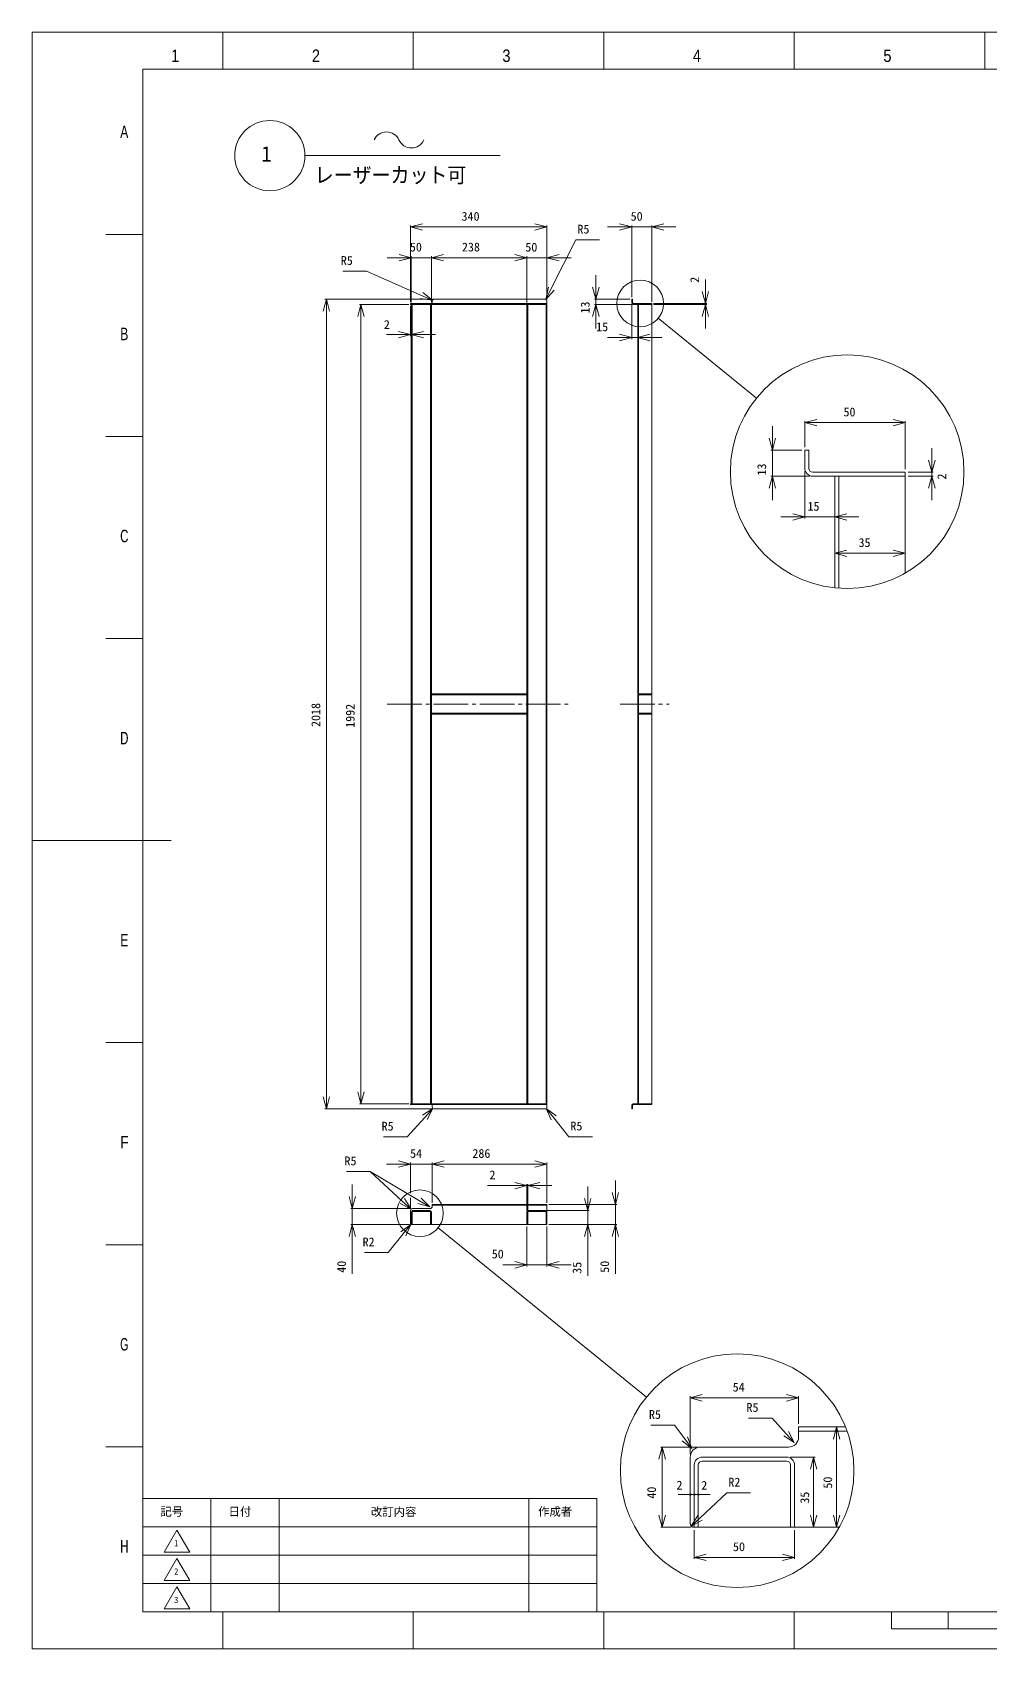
# Model space of a CAD drawing. Units: millimetres at full size, with parts at other scales. Extents: x -32787 to 32787, y -11878 to 14562.
# Drawn here: x -24260 to -21874, y -933 to 3094 of the extents above; entities that cross this region are included whole.
import ezdxf
from ezdxf.enums import TextEntityAlignment as Align

# ---------------------------------------------------------------- set-up
doc = ezdxf.new("R2010")
doc.units = ezdxf.units.MM
doc.header["$LTSCALE"] = 9.6
doc.linetypes.add('CHAIN2', pattern=[12, 9, -1, 1, -1])
for name, color, linetype, lineweight in [('0-2_0', 2, 'Continuous', 9), ('0-7_01_外形線', 134, 'Continuous', 9), ('0-8_04_中心線', 4, 'CHAIN2', 9), ('0-9_03_かくれ線', 5, 'Continuous', 9), ('0-B_02_細線', 6, 'Continuous', 9), ('0-E_08_DIM', 3, 'Continuous', 9), ('0-F_Defpoints', 134, 'Continuous', 9), ('1-0_99_図枠', 134, 'Continuous', 9), ('1-2_07_寸法線', 3, 'Continuous', 9)]:
    doc.layers.add(name, color=color, linetype=linetype, lineweight=lineweight)
doc.layers.add('1-1_06_文字', color=3, linetype='Continuous')
doc.styles.add('ＭＳ ゴシック', font='')
doc.styles.add('ＭＳ Ｐゴシック', font='')
doc.styles.get('ＭＳ ゴシック').set_extended_font_data('MS Gothic')
doc.styles.get('ＭＳ Ｐゴシック').set_extended_font_data('MS PGothic')

# ---------------------------------------------------------------- blocks, each defined once
blk = doc.blocks.new('p1ba05')
at = {"layer": '1-2_07_寸法線'}
for centre, start, end in [((-2.9536, 0.2855), 24.22764, 155.57578), ((0, 1.6207), 204.22764, 335.57578)]:
    blk.add_arc(centre, 1.6207, start, end, dxfattribs=at)
blk = doc.blocks.new('_Open30')
at = {"layer": '0-E_08_DIM'}
blk.add_line((0, 0), (-1, 0), dxfattribs=at)
blk.add_lwpolyline([(-1, 0.2679), (0, 0), (-1, -0.2679)], dxfattribs=at)
blk = doc.blocks.new('AM_BALLOON1')
at = {"layer": '1-2_07_寸法線'}
blk.add_circle((0, 0), 5, dxfattribs=at)
blk = doc.blocks.new('_DotSmall')
at = {"layer": '0-E_08_DIM'}
for start, end in [(0, 180), (180, 0)]:
    blk.add_arc((0, 0), 0.0625, start, end, dxfattribs=at)

msp = doc.modelspace()

# ---------------------------------------------------------------- linework, layer by layer
at = {"layer": '0-2_0', "color": 134}
for p, q in [((-22977.223, 171.29), (-23263.213, 171.29)), ((-22229.392, -391.092), (-22350.111, -391.092))]:
    msp.add_line(p, q, dxfattribs=at)
at = {"layer": '0-7_01_外形線'}
for p, q in [((-23317.223, 2418.473), (-23317.223, 2416.473)), ((-23263.213, 2424.473), (-23263.213, 2416.473)), ((-23258.213, 2429.473), (-22982.223, 2429.473)), ((-22977.223, 2424.473), (-22977.223, 2416.473)), ((-22762.109, 2418.473), (-22716.109, 2418.473)), ((-23265.223, 2416.473), (-23317.223, 2416.473)), ((-23315.223, 2416.473), (-23315.223, 424.473)), ((-23315.223, 2416.473), (-23265.223, 2416.473)), ((-23265.223, 2416.473), (-23265.223, 424.473)), ((-23265.223, 2416.473), (-22977.223, 2416.473)), ((-23027.223, 2416.473), (-23027.223, 424.473)), ((-23027.223, 2416.473), (-22977.223, 2416.473)), ((-22977.223, 2416.473), (-22977.223, 424.473)), ((-22314.691, 1998.211), (-22084.691, 1998.211)), ((-22084.691, 1746.557), (-22084.691, 1988.211)), ((-23265.223, 1445.473), (-23027.223, 1445.473)), ((-23265.223, 1395.473), (-23265.223, 1445.473)), ((-23027.223, 1395.473), (-23027.223, 1445.473)), ((-23265.223, 1395.473), (-23027.223, 1395.473)), ((-23317.223, 422.473), (-23317.223, 424.473)), ((-23265.223, 424.473), (-23317.223, 424.473)), ((-23315.223, 424.473), (-23265.223, 424.473)), ((-23265.223, 424.473), (-22977.223, 424.473)), ((-23263.213, 416.473), (-23263.213, 424.473)), ((-23258.213, 411.473), (-22982.223, 411.473)), ((-23027.223, 424.473), (-22977.223, 424.473)), ((-22977.223, 416.473), (-22977.223, 424.473)), ((-22762.109, 422.473), (-22716.109, 422.473)), ((-23312.223, 163.29), (-23268.213, 163.29)), ((-23317.223, 125.29), (-23317.223, 158.29)), ((-22595.152, -431.092), (-22375.111, -431.092)), ((-22620.142, -621.092), (-22620.142, -456.092)), ((-22248.683, -631.092), (-22610.152, -631.092))]:
    msp.add_line(p, q, dxfattribs=at)
for points in [[(-23263.213, 2418.473), (-23265.223, 2418.473), (-23317.223, 2418.473)], [(-22766.109, 2420.473), (-22766.109, 2429.473), (-22764.109, 2429.473), (-22764.109, 2420.473)], [(-22716.109, 2418.473), (-22716.109, 2416.473), (-22762.109, 2416.473)], [(-22334.691, 2008.211), (-22334.691, 2053.211), (-22324.691, 2053.211), (-22324.691, 2008.211)], [(-22084.691, 1998.211), (-22084.691, 1988.211), (-22314.691, 1988.211)], [(-22084.691, 1988.211), (-22259.691, 1988.211), (-22259.691, 1709.792)], [(-23263.213, 422.473), (-23265.223, 422.473), (-23317.223, 422.473)], [(-22766.109, 420.473), (-22766.109, 411.473), (-22764.109, 411.473), (-22764.109, 420.473)], [(-22716.109, 422.473), (-22716.109, 424.473), (-22762.109, 424.473)], [(-23263.213, 168.29), (-23263.213, 171.29), (-23263.213, 173.29), (-22977.223, 173.29), (-22977.223, 171.29), (-22977.223, 123.29), (-23315.223, 123.29)], [(-22350.111, -406.092), (-22350.111, -391.092), (-22350.111, -381.092), (-22233.208, -381.092)]]:
    msp.add_lwpolyline(points, dxfattribs=at)
msp.add_lwpolyline([(-22716.109, 2416.473), (-22751.109, 2416.473), (-22751.109, 424.473), (-22716.109, 424.473)], close=True, dxfattribs=at)
for centre, radius, start, end in [((-23258.213, 2424.473), 5, 90, 180), ((-22982.223, 2424.473), 5, 0, 90), ((-22762.109, 2420.473), 4, 180, 270), ((-22762.109, 2420.473), 2, 180, 270), ((-22314.691, 2008.211), 20, 180, 270), ((-22314.691, 2008.211), 10, 180, 270), ((-23258.213, 416.473), 5, 180, 270), ((-22982.223, 416.473), 5, 270, 0), ((-22762.109, 420.473), 4, 90, 180), ((-22762.109, 420.473), 2, 90, 180), ((-23312.223, 158.29), 5, 90, 180), ((-23268.213, 168.29), 5, 270, 0), ((-23315.223, 125.29), 2, 180, 270), ((-22595.142, -456.092), 25, 90, 180), ((-22375.111, -406.092), 25, 270, 0), ((-22610.142, -621.092), 10, 180, 270)]:
    msp.add_arc(centre, radius, start, end, dxfattribs=at)
at = {"layer": '0-8_04_中心線'}
for p, q in [((-23375.223, 1420.473), (-22917.223, 1420.473)), ((-22794.859, 1420.473), (-22672.359, 1420.473))]:
    msp.add_line(p, q, dxfattribs=at)
at = {"layer": '0-9_03_かくれ線'}
for p, q in [((-23263.213, 2418.473), (-22977.223, 2418.473)), ((-23313.223, 2416.473), (-23313.223, 424.473)), ((-23267.223, 2416.473), (-23267.223, 424.473)), ((-23025.223, 2416.473), (-23025.223, 424.473)), ((-22979.223, 2416.473), (-22979.223, 424.473)), ((-22749.109, 424.473), (-22749.109, 2416.473)), ((-22249.691, 1708.911), (-22249.691, 1988.211)), ((-23265.223, 1443.473), (-23027.223, 1443.473)), ((-22751.109, 1399.473), (-22751.109, 1441.473)), ((-22749.109, 1441.473), (-22749.109, 1399.473)), ((-23265.223, 1397.473), (-23027.223, 1397.473)), ((-22716.109, 1395.473), (-22747.109, 1395.473)), ((-23263.213, 422.473), (-22977.223, 422.473)), ((-23315.213, 123.29), (-23315.213, 154.29)), ((-23311.213, 158.29), (-23269.213, 158.29)), ((-23269.213, 156.29), (-23311.213, 156.29)), ((-23027.223, 123.29), (-23027.223, 154.29)), ((-23023.223, 158.29), (-22981.223, 158.29)), ((-22981.223, 156.29), (-23023.223, 156.29)), ((-22610.101, -631.092), (-22610.101, -476.092)), ((-22590.101, -456.092), (-22380.101, -456.092)), ((-22380.101, -466.092), (-22590.101, -466.092))]:
    msp.add_line(p, q, dxfattribs=at)
for points in [[(-22747.109, 1445.473), (-22716.109, 1445.473), (-22716.109, 1443.473), (-22747.109, 1443.473)], [(-22747.109, 1397.473), (-22716.109, 1397.473), (-22716.109, 1395.473)], [(-23313.213, 154.29), (-23313.213, 123.29), (-23315.213, 123.29)], [(-23265.213, 154.29), (-23265.213, 123.29), (-23267.213, 123.29), (-23267.213, 154.29)], [(-23025.223, 154.29), (-23025.223, 123.29), (-23027.223, 123.29)], [(-22977.223, 154.29), (-22977.223, 123.29), (-22979.223, 123.29), (-22979.223, 154.29)], [(-22600.101, -476.092), (-22600.101, -631.092), (-22610.101, -631.092)], [(-22360.101, -476.092), (-22360.101, -631.092), (-22370.101, -631.092), (-22370.101, -476.092)]]:
    msp.add_lwpolyline(points, dxfattribs=at)
for centre, radius, start, end in [((-22747.109, 1441.473), 4, 90, 180), ((-22747.109, 1441.473), 2, 90, 180), ((-22747.109, 1399.473), 4, 180, 270), ((-22747.109, 1399.473), 2, 180, 270), ((-23311.213, 154.29), 4, 90, 180), ((-23311.213, 154.29), 2, 90, 180), ((-23269.213, 154.29), 4, 0, 90), ((-23269.213, 154.29), 2, 0, 90), ((-23023.223, 154.29), 4, 90, 180), ((-23023.223, 154.29), 2, 90, 180), ((-22981.223, 154.29), 4, 0, 90), ((-22981.223, 154.29), 2, 0, 90), ((-22590.101, -476.092), 20, 90, 180), ((-22590.101, -476.092), 10, 90, 180), ((-22380.101, -476.092), 20, 0, 90), ((-22380.101, -476.092), 10, 0, 90)]:
    msp.add_arc(centre, radius, start, end, dxfattribs=at)
at = {"layer": '0-B_02_細線', "color": 2}
for p, q in [((-22699.83, 2381.958), (-22454.992, 2182.893)), ((-23248.622, 114.862), (-22729.249, -306.468))]:
    msp.add_line(p, q, dxfattribs=at)
for centre, radius in [((-22745, 2418.684), 58.216), ((-22229.142, 1999.265), 291.08), ((-23293.832, 151.538), 58.216), ((-22503.198, -489.848), 291.08)]:
    msp.add_circle(centre, radius, dxfattribs=at)
at = {"layer": '0-E_08_DIM'}
for p, q in [((-23317.223, 2422.973), (-23317.223, 2612.951)), ((-23007.223, 2609.201), (-23287.223, 2609.201)), ((-22977.223, 2428.973), (-22977.223, 2612.951)), ((-22796.109, 2609.201), (-22826.109, 2609.201)), ((-22766.109, 2433.973), (-22766.109, 2612.951)), ((-22716.109, 2609.201), (-22766.109, 2609.201)), ((-22716.109, 2422.973), (-22716.109, 2612.951)), ((-22686.109, 2609.201), (-22656.109, 2609.201)), ((-23345.223, 2532.657), (-23375.223, 2532.657)), ((-23315.223, 2420.973), (-23315.223, 2536.407)), ((-23265.223, 2532.657), (-23315.223, 2532.657)), ((-23265.223, 2420.973), (-23265.223, 2536.407)), ((-23265.223, 2420.973), (-23265.223, 2536.407)), ((-23057.223, 2532.657), (-23235.223, 2532.657)), ((-23235.223, 2532.657), (-23205.223, 2532.657)), ((-23057.223, 2532.657), (-23087.223, 2532.657)), ((-23027.223, 2420.973), (-23027.223, 2536.407)), ((-23027.223, 2420.973), (-23027.223, 2536.407)), ((-22977.223, 2532.657), (-23027.223, 2532.657)), ((-22977.223, 2428.973), (-22977.223, 2536.407)), ((-22947.223, 2532.657), (-22917.223, 2532.657)), ((-22855.397, 2459.473), (-22855.397, 2489.473)), ((-22582.464, 2448.473), (-22582.464, 2478.473)), ((-23262.713, 2429.473), (-23530.526, 2429.473)), ((-22770.609, 2429.473), (-22859.147, 2429.473)), ((-22855.397, 2429.473), (-22855.397, 2416.473)), ((-22711.609, 2418.473), (-22578.714, 2418.473)), ((-22582.464, 2418.473), (-22582.464, 2416.473)), ((-23526.776, 2399.473), (-23526.776, 441.473)), ((-23321.723, 2416.473), (-23444.654, 2416.473)), ((-23440.904, 2386.473), (-23440.904, 454.473)), ((-23317.223, 2411.973), (-23317.223, 2337.267)), ((-23315.223, 2411.973), (-23315.223, 2337.267)), ((-22766.609, 2416.473), (-22859.147, 2416.473)), ((-22855.397, 2386.473), (-22855.397, 2356.473)), ((-22766.109, 2415.973), (-22766.109, 2330.045)), ((-22751.109, 2411.973), (-22751.109, 2330.045)), ((-22711.609, 2416.473), (-22578.714, 2416.473)), ((-22582.464, 2386.473), (-22582.464, 2356.473)), ((-23347.223, 2341.017), (-23377.223, 2341.017)), ((-23315.223, 2341.017), (-23317.223, 2341.017)), ((-23285.223, 2341.017), (-23255.223, 2341.017)), ((-22796.109, 2333.795), (-22826.109, 2333.795)), ((-22766.109, 2333.795), (-22751.109, 2333.795)), ((-22721.109, 2333.795), (-22691.109, 2333.795)), ((-22415.478, 2083.211), (-22415.478, 2113.211)), ((-22334.691, 2060.711), (-22334.691, 2125.468)), ((-22114.691, 2121.718), (-22304.691, 2121.718)), ((-22084.691, 2005.711), (-22084.691, 2125.468)), ((-22018.249, 2028.211), (-22018.249, 2058.211)), ((-22342.191, 2053.211), (-22419.228, 2053.211)), ((-22415.478, 2053.211), (-22415.478, 1988.209)), ((-22322.191, 1988.209), (-22419.228, 1988.209)), ((-22334.691, 2000.711), (-22334.691, 1882.814)), ((-22259.691, 1980.711), (-22259.691, 1882.814)), ((-22077.191, 1998.211), (-22014.499, 1998.211)), ((-22077.191, 1988.211), (-22014.499, 1988.211)), ((-22018.249, 1998.211), (-22018.249, 1988.211)), ((-22415.478, 1958.209), (-22415.478, 1928.209)), ((-22018.249, 1958.211), (-22018.249, 1928.211)), ((-22364.691, 1886.564), (-22394.691, 1886.564)), ((-22334.691, 1886.564), (-22259.691, 1886.564)), ((-22229.691, 1886.564), (-22199.691, 1886.564)), ((-22259.691, 1795.839), (-22259.691, 1799.917)), ((-22114.691, 1796.167), (-22229.691, 1796.167)), ((-22084.691, 1803.667), (-22084.691, 1799.917)), ((-23262.713, 411.473), (-23530.526, 411.473)), ((-23321.723, 424.473), (-23444.654, 424.473)), ((-23347.223, 274.028), (-23377.223, 274.028)), ((-23317.223, 201.497), (-23317.223, 277.778)), ((-23263.213, 274.028), (-23317.223, 274.028)), ((-23263.213, 177.79), (-23263.213, 277.778)), ((-23263.213, 177.79), (-23263.213, 277.778)), ((-23007.223, 274.028), (-23233.213, 274.028)), ((-23233.213, 274.028), (-23203.213, 274.028)), ((-22977.223, 177.79), (-22977.223, 277.778)), ((-23462.467, 193.29), (-23462.467, 223.29)), ((-23057.223, 220.487), (-23125.223, 220.487)), ((-23027.223, 158.79), (-23027.223, 224.237)), ((-23025.223, 220.487), (-23027.223, 220.487)), ((-23025.223, 158.79), (-23025.223, 224.237)), ((-22995.223, 220.487), (-22965.223, 220.487)), ((-22875.783, 188.29), (-22875.783, 218.29)), ((-22806.788, 203.29), (-22806.788, 233.29)), ((-23316.723, 163.29), (-23466.217, 163.29)), ((-23462.467, 163.29), (-23462.467, 123.29)), ((-23317.223, 162.79), (-23317.223, 190.247)), ((-22972.723, 173.29), (-22803.038, 173.29)), ((-22806.788, 173.29), (-22806.788, 123.29)), ((-23319.713, 123.29), (-23466.217, 123.29)), ((-22976.723, 158.29), (-22872.033, 158.29)), ((-22972.723, 123.29), (-22803.038, 123.29)), ((-22972.723, 123.29), (-22872.033, 123.29)), ((-22875.783, 158.29), (-22875.783, 123.29)), ((-23462.467, 93.29), (-23462.467, 0.29)), ((-23027.223, 118.79), (-23027.223, 19.154)), ((-22977.223, 118.79), (-22977.223, 19.154)), ((-22875.783, 93.29), (-22875.783, -4.71)), ((-22806.788, 93.29), (-22806.788, 0.29)), ((-23057.223, 22.904), (-23087.223, 22.904)), ((-22977.223, 22.904), (-23027.223, 22.904)), ((-22947.223, 22.904), (-22917.223, 22.904)), ((-22620.152, -448.592), (-22620.152, -304.639)), ((-22380.101, -308.389), (-22590.152, -308.389)), ((-22350.101, -373.592), (-22350.101, -304.639)), ((-22284.149, -381.092), (-22251.759, -381.092)), ((-22602.652, -431.092), (-22693.764, -431.092)), ((-22255.509, -411.092), (-22255.509, -601.092)), ((-22690.014, -461.092), (-22690.014, -601.092)), ((-22371.101, -456.092), (-22309.068, -456.092)), ((-22312.818, -486.092), (-22312.818, -601.092)), ((-22620.152, -549.49), (-22650.152, -549.49)), ((-22610.101, -549.49), (-22640.101, -549.49)), ((-22610.101, -549.49), (-22620.152, -549.49)), ((-22620.152, -556.99), (-22620.152, -553.24)), ((-22610.101, -541.99), (-22610.101, -545.74)), ((-22610.101, -541.99), (-22610.101, -545.74)), ((-22610.101, -549.49), (-22580.101, -549.49)), ((-22600.101, -549.49), (-22610.101, -549.49)), ((-22600.101, -549.49), (-22570.101, -549.49)), ((-22600.101, -556.99), (-22600.101, -553.24)), ((-22617.652, -631.092), (-22693.764, -631.092)), ((-22610.111, -638.592), (-22610.111, -709.685)), ((-22360.101, -638.592), (-22360.101, -709.685)), ((-22351.101, -631.092), (-22309.068, -631.092)), ((-22305.318, -631.092), (-22251.759, -631.092)), ((-22390.101, -705.935), (-22580.111, -705.935))]:
    msp.add_line(p, q, dxfattribs=at)
for points in [[(-22846.34, 2577.284), (-22905.34, 2577.284), (-22966.492, 2455.739)], [(-23485.949, 2499.088), (-23426.949, 2499.088), (-23290.223, 2438.628)], [(-23384.188, 341.857), (-23325.188, 341.857), (-23281.592, 390.427)], [(-22863.789, 342.361), (-22922.789, 342.361), (-22960.326, 389.168)], [(-23476.803, 255.435), (-23417.803, 255.435), (-23337.979, 181.988)], [(-23476.803, 255.435), (-23417.803, 255.435), (-23294.792, 182.588)], [(-23431.713, 53.464), (-23372.713, 53.464), (-23335.219, 100.307)], [(-22475.022, -359), (-22416.022, -359), (-22380.912, -397.814)], [(-22718.033, -376.486), (-22659.033, -376.486), (-22633.752, -410.364)], [(-22470.142, -545.081), (-22529.142, -545.081), (-22595.583, -607.494)]]:
    msp.add_lwpolyline(points, dxfattribs=at)
at = {"layer": '0-F_Defpoints'}
msp.add_lwpolyline([(-24259.723, -933.493), (-18563.263, -933.493), (-18563.263, 3094.307), (-24259.723, 3094.307)], close=True, dxfattribs=at)
at = {"layer": '1-0_99_図枠'}
for p, q in [((-23785.018, 3002.378), (-23785.018, 3094.307)), ((-23310.313, 3002.378), (-23310.313, 3094.307)), ((-22835.608, 3002.378), (-22835.608, 3094.307)), ((-22360.903, 3002.378), (-22360.903, 3094.307)), ((-21886.198, 3002.378), (-21886.198, 3094.307)), ((-23984.22, 2590.781), (-24076.149, 2590.781)), ((-23984.22, 2087.254), (-24076.149, 2087.254)), ((-23984.22, 1583.728), (-24076.149, 1583.728)), ((-24259.723, 1080.201), (-23913.506, 1080.201)), ((-23984.22, 576.675), (-24076.149, 576.675)), ((-23984.22, 73.149), (-24076.149, 73.149)), ((-23984.22, -430.378), (-24076.149, -430.378)), ((-23814.506, -841.976), (-23814.506, -559.118)), ((-23644.792, -841.976), (-23644.792, -559.118)), ((-23022.506, -841.976), (-23022.506, -559.118)), ((-23984.22, -629.833), (-22852.792, -629.833)), ((-23984.22, -700.547), (-22852.792, -700.547)), ((-23984.22, -771.261), (-22852.792, -771.261)), ((-23785.018, -933.493), (-23785.018, -841.976)), ((-23310.313, -933.493), (-23310.313, -841.976)), ((-22835.608, -933.493), (-22835.608, -841.976)), ((-22360.903, -933.493), (-22360.903, -841.976)), ((-22118.636, -884.404), (-22118.636, -841.976)), ((-21977.208, -884.404), (-21977.208, -841.976)), ((-22118.636, -884.404), (-20704.35, -884.404))]:
    msp.add_line(p, q, dxfattribs=at)
for points in [[(-23984.22, -841.976), (-18655.192, -841.976), (-18655.192, 3002.378), (-23984.22, 3002.378)], [(-23984.22, -841.976), (-22852.792, -841.976), (-22852.792, -559.118), (-23984.22, -559.118)], [(-23931.185, -693.036), (-23899.363, -637.92), (-23867.542, -693.036)], [(-23931.185, -763.751), (-23899.363, -708.634), (-23867.542, -763.751)], [(-23931.185, -834.465), (-23899.363, -779.349), (-23867.542, -834.465)]]:
    msp.add_lwpolyline(points, close=True, dxfattribs=at)
at = {"layer": '1-2_07_寸法線'}
msp.add_line((-23580.276, 2787.002), (-23093.874, 2787.002), dxfattribs=at)

# ---------------------------------------------------------------- block references
at = {"layer": '0-E_08_DIM', "xscale": 30, "yscale": 30}
for name, p, rotation in [('_Open30', (-23317.223, 2609.201), 180), ('_Open30', (-22716.109, 2609.201), 180), ('_Open30', (-23265.223, 2532.657), 180), ('_Open30', (-23265.223, 2532.657), 180), ('_Open30', (-22977.223, 2532.657), 180), ('_Open30', (-22979.976, 2428.939), 243.29188), ('_Open30', (-22855.397, 2429.473), 270), ('_Open30', (-23526.776, 2429.473), 90), ('_Open30', (-23262.785, 2426.495), 336.14486), ('_Open30', (-22582.464, 2418.473), 270), ('_Open30', (-23440.904, 2416.473), 90), ('_Open30', (-22855.397, 2416.473), 90), ('_Open30', (-22582.464, 2416.473), 90), ('_Open30', (-23315.223, 2341.017), 180), ('_Open30', (-22751.109, 2333.795), 180), ('_Open30', (-22334.691, 2121.718), 180), ('_Open30', (-22415.478, 2053.211), 270), ('_Open30', (-22018.249, 1998.211), 270), ('_Open30', (-22415.478, 1988.209), 90), ('_Open30', (-22018.249, 1988.211), 90), ('_Open30', (-22259.691, 1886.564), 180), ('_Open30', (-22259.691, 1796.167), 180), ('_Open30', (-23440.904, 424.473), 270), ('_Open30', (-23526.776, 411.473), 270), ('_Open30', (-23261.552, 412.752), 48.08854), ('_Open30', (-22979.095, 412.572), 128.72779), ('_Open30', (-23263.213, 274.028), 180), ('_Open30', (-23263.213, 274.028), 180), ('_Open30', (-23025.223, 220.487), 180), ('_Open30', (-22806.788, 173.29), 270), ('_Open30', (-23462.467, 163.29), 270), ('_Open30', (-23315.902, 161.675), 317.38249), ('_Open30', (-23268.979, 167.302), 329.36606), ('_Open30', (-22875.783, 158.29), 270), ('_Open30', (-23462.467, 123.29), 90), ('_Open30', (-23316.473, 123.728), 51.32553), ('_Open30', (-22875.783, 123.29), 90), ('_Open30', (-22806.788, 123.29), 90), ('_Open30', (-22977.223, 22.904), 180), ('_Open30', (-22620.152, -308.389), 180), ('_Open30', (-22360.787, -420.062), 312.13145), ('_Open30', (-22255.509, -381.092), 90), ('_Open30', (-22690.014, -431.092), 90), ('_Open30', (-22615.81, -434.407), 306.73157), ('_Open30', (-22312.818, -456.092), 90), ('_DotSmall', (-22610.101, -549.49), 180), ('_DotSmall', (-22600.101, -549.49), 180), ('_Open30', (-22690.014, -631.092), 270), ('_Open30', (-22617.449, -628.034), 223.20952), ('_Open30', (-22312.818, -631.092), 270), ('_Open30', (-22255.509, -631.092), 270), ('_Open30', (-22610.111, -705.935), 180)]:
    msp.add_blockref(name, p, dxfattribs=dict(at, rotation=rotation))
for name, p in [('_Open30', (-22977.223, 2609.201)), ('_Open30', (-22766.109, 2609.201)), ('_Open30', (-23315.223, 2532.657)), ('_Open30', (-23027.223, 2532.657)), ('_Open30', (-23027.223, 2532.657)), ('_Open30', (-23317.223, 2341.017)), ('_Open30', (-22766.109, 2333.795)), ('_Open30', (-22084.691, 2121.718)), ('_Open30', (-22334.691, 1886.564)), ('_Open30', (-22084.691, 1796.167)), ('_Open30', (-23317.223, 274.028)), ('_Open30', (-22977.223, 274.028)), ('_Open30', (-23027.223, 220.487)), ('_Open30', (-23027.223, 22.904)), ('_Open30', (-22350.101, -308.389)), ('_DotSmall', (-22620.152, -549.49)), ('_DotSmall', (-22610.101, -549.49)), ('_Open30', (-22360.101, -705.935))]:
    msp.add_blockref(name, p, dxfattribs=at)
at = {"layer": '1-2_07_寸法線'}
for name, p, xscale, yscale in [('AM_BALLOON1', (-23667.873, 2787.072), 17.49894, 17.49894), ('p1ba05', (-23315.046, 2806.147), 20.99873, 20.99873)]:
    msp.add_blockref(name, p, dxfattribs=dict(at, xscale=xscale, yscale=yscale))

# ---------------------------------------------------------------- texts
at = {"layer": '0-2_0', "color": 134, "style": 'ＭＳ ゴシック'}
msp.add_text('1', height=38.49, dxfattribs=at).set_placement((-23689.122, 2760.824), align=Align.BOTTOM_LEFT)
at = {"layer": '0-E_08_DIM', "style": 'ＭＳ ゴシック'}
for s, p in [('340', (-23190.08, 2618.201)), ('50', (-22768.598, 2618.201)), ('R5', (-22901.34, 2586.284)), ('50', (-23318.794, 2541.657)), ('238', (-23189.08, 2541.657)), ('50', (-23031.121, 2541.262)), ('R5', (-23490.949, 2508.088)), ('2', (-23383.698, 2348.527)), ('15', (-22854.707, 2342.795)), ('50', (-22238.263, 2130.718)), ('15', (-22327.905, 1895.564)), ('35', (-22200.763, 1805.167)), ('R5', (-23389.188, 350.857)), ('R5', (-22918.789, 351.361)), ('R5', (-23481.803, 264.435)), ('R5', (-23481.803, 264.435)), ('54', (-23318.328, 283.028)), ('286', (-23163.075, 283.028)), ('2', (-23120.509, 229.487)), ('R2', (-23436.713, 62.464)), ('50', (-23114.837, 32.442)), ('54', (-22514.412, -299.389)), ('R5', (-22480.022, -350)), ('R5', (-22723.033, -367.486)), ('2', (-22654.411, -543.504)), ('2', (-22592.719, -543.948)), ('R2', (-22525.142, -536.081)), ('50', (-22513.677, -696.935))]:
    msp.add_text(s, height=21.99, dxfattribs=at).set_placement(p, align=Align.BOTTOM_LEFT)
for s, p in [('2', (-22591.464, 2470.122)), ('13', (-22864.397, 2393.499)), ('13', (-22424.478, 1989.918)), ('2', (-21975.606, 1979.778)), ('2018', (-23535.776, 1363.33)), ('1992', (-23449.904, 1361.187)), ('40', (-23471.467, 3.218)), ('35', (-22884.783, 0.718)), ('50', (-22815.788, 3.218)), ('50', (-22260.009, -534.664)), ('40', (-22699.014, -559.664)), ('35', (-22317.318, -572.164))]:
    msp.add_text(s, height=21.99, rotation=90, dxfattribs=at).set_placement(p, align=Align.BOTTOM_LEFT)
at = {"layer": '1-0_99_図枠', "style": 'ＭＳ Ｐゴシック'}
for s, width, p in [('1', 0.9, (-23913.913, 3011.057)), ('2', 0.9, (-23563.094, 3011.057)), ('3', 0.9, (-23088.389, 3011.057)), ('4', 0.9, (-22613.684, 3011.057)), ('5', 0.9, (-22138.979, 3011.057)), ('A', 0.75, (-24040.792, 2821.329)), ('B', 0.75, (-24040.792, 2317.803)), ('C', 0.7, (-24040.792, 1814.277)), ('D', 0.7, (-24040.792, 1310.75)), ('E', 0.75, (-24040.792, 807.224)), ('F', 0.85, (-24040.792, 303.698)), ('G', 0.65, (-24040.792, -199.829)), ('H', 0.7, (-24040.792, -703.355))]:
    msp.add_text(s, height=31.11, dxfattribs=dict(at, width=width)).set_placement(p, align=Align.BOTTOM_LEFT)
at = {"layer": '1-0_99_図枠'}
for s, height, style, p in [('記号', 20.74, 'ＭＳ Ｐゴシック', (-23940.506, -608.618)), ('日付', 20.74, 'ＭＳ Ｐゴシック', (-23770.792, -608.618)), ('改訂内容', 20.74, 'ＭＳ Ｐゴシック', (-23415.935, -609.101)), ('作成者', 20.74, 'ＭＳ Ｐゴシック', (-22999.363, -608.618)), ('1', 15.55, 'ＭＳ ゴシック', (-23906.255, -682.761)), ('2', 15.55, 'ＭＳ ゴシック', (-23906.255, -753.475)), ('3', 15.55, 'ＭＳ ゴシック', (-23906.255, -824.189))]:
    msp.add_text(s, height=height, dxfattribs=dict(at, style=style)).set_placement(p, align=Align.BOTTOM_LEFT)
at = {"layer": '1-1_06_文字', "style": 'ＭＳ ゴシック', "width": 0.9}
msp.add_text('レーザーカット可', height=38.49, dxfattribs=at).set_placement((-23556.097, 2707.93), align=Align.BOTTOM_LEFT)

doc.saveas('drawing.dxf')
